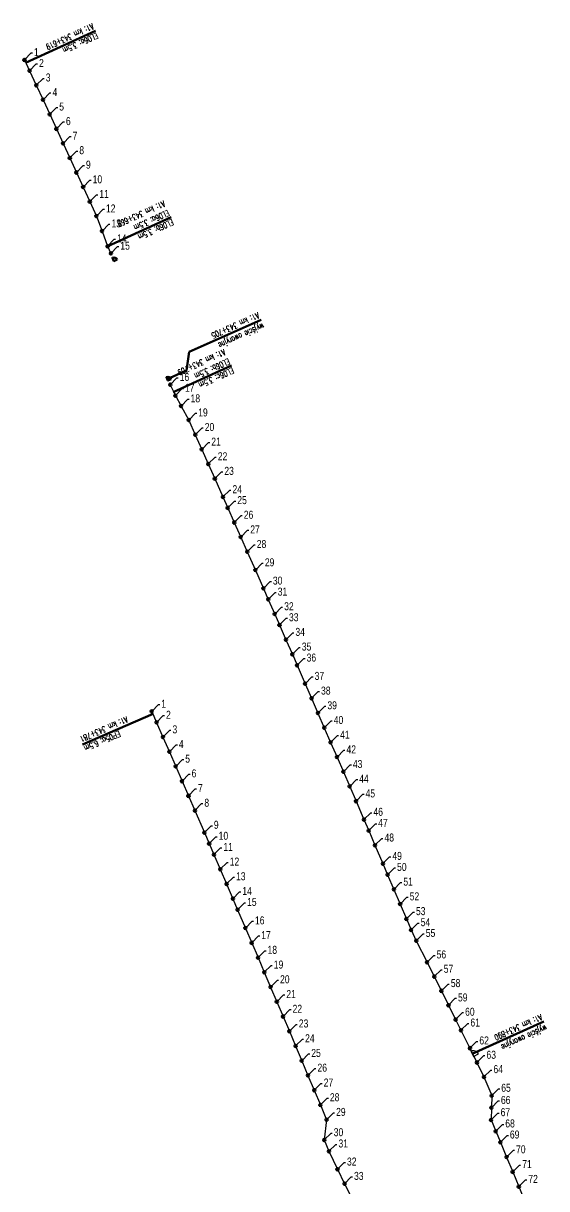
# Model space of a CAD drawing. Header units: metres. Extents: x 7402779 to 7405920, y 5696902 to 5712005.
# Drawn here: x 7404948.6 to 7405079.3, y 5704629 to 5704920.3 of the extents above; entities that cross this region are included whole.
import ezdxf

# ---------------------------------------------------------------- set-up
doc = ezdxf.new("R2010")
doc.units = ezdxf.units.M
for name, color, linetype in [('Drzwi ewakuacyjne', 100, 'Continuous'), ('Drzwi ewakuacyjne_opis', 7, 'Continuous'), ('Ekran_akustyczny', 100, 'Continuous'), ('Ekran_akustyczny_3.5m_opis', 7, 'Continuous'), ('Ekran_akustyczny_6.5m_opis', 7, 'Continuous'), ('Ekran_akustyczny_pale', 100, 'Continuous'), ('Ekran_akustyczny_pale_opis', 1, 'Continuous')]:
    doc.layers.add(name, color=color, linetype=linetype)
doc.styles.add('CDMSTYLE', font='CDMSIMPL', dxfattribs={"width": 0.8, "bigfont": 'CDMBIGPL'})
doc.styles.add('simplex 0.60', font='simplex.shx', dxfattribs={"width": 0.6})
doc.dimstyles.new('CDM-ME200MM', dxfattribs={"dimscale": 0.2, "dimtxt": 2.5, "dimasz": 1.5, "dimexe": 1.5, "dimexo": 5, "dimgap": 0.5, "dimtad": 1, "dimdec": 0, "dimlfac": 1000, "dimrnd": 1, "dimzin": 9, "dimtxsty": 'CDMSTYLE', "dimblk": 'OBLIQUE', "dimcen": 2.5, "dimdle": 1.5, "dimclrd": 9, "dimclre": 9, "dimadec": 1, "dimazin": 2, "dimtfac": 1, "dimtdec": 0, "dimtix": 1, "dimtmove": 2, "dimatfit": 3, "dimldrblk": 'NONE', "dimfxl": 1, "dimtvp": 1, "dimtolj": 1, "dimtzin": 0, "dimlwd": 25, "dimlwe": 25, "dimarcsym": 0})

# ---------------------------------------------------------------- blocks, each defined once
blk = doc.blocks.new('Wyjście awaryjne')
at = {"layer": 'Drzwi ewakuacyjne'}
blk.add_lwpolyline([(0, 0), (-1.4, 0, 0.414214), (0, -1.4)], format="xyb", close=True, dxfattribs=at)
blk = doc.blocks.new('_None')
blk = doc.blocks.new('_OBLIQUE')
at = {"color": 0, "linetype": 'ByBlock'}
blk.add_line((-0.5, -0.5), (0.5, 0.5), dxfattribs=at)

msp = doc.modelspace()

# ---------------------------------------------------------------- linework, layer by layer
at = {"layer": 'Drzwi ewakuacyjne', "lineweight": 100}
for points in [[(7404972, 5704861.26, 0.414214), (7404970.8, 5704861.71), (7404971.18, 5704860.89)], [(7404985.5, 5704831.39, 0.414214), (7404984.3, 5704831.84), (7404984.68, 5704831.02)]]:
    msp.add_lwpolyline(points, format="xyb", close=True, dxfattribs=at)
at = {"layer": 'Drzwi ewakuacyjne_opis', "lineweight": 100}
for p, q in [((7405007.94, 5704846.22), (7404990.02, 5704838.17)), ((7404989.32, 5704833.54), (7404984.49, 5704831.36)), ((7405078.62, 5704670.79), (7405060.7, 5704662.74))]:
    msp.add_line(p, q, dxfattribs=at)
msp.add_lwpolyline([(7404989.32, 5704833.54), (7404990.02, 5704838.17)], dxfattribs=at)
at = {"layer": 'Ekran_akustyczny', "linetype": 'Continuous', "lineweight": -3}
for points in [[(7404948.85, 5704911.18), (7404950.11, 5704908.46), (7404951.79, 5704904.83), (7404953.47, 5704901.2), (7404955.15, 5704897.57), (7404956.82, 5704893.94), (7404958.5, 5704890.3), (7404960.17, 5704886.67), (7404961.83, 5704883.03), (7404963.5, 5704879.4), (7404965.17, 5704875.76), (7404966.82, 5704872.12), (7404968.21, 5704868.37), (7404969.59, 5704864.61), (7404970.42, 5704862.79)], [(7404985.25, 5704829.99), (7404986.54, 5704827.29), (7404987.97, 5704824.64), (7404989.87, 5704821.13), (7404991.51, 5704817.48), (7404993.14, 5704813.83), (7404994.77, 5704810.17), (7404996.4, 5704806.52), (7404998.43, 5704801.95), (7404999.64, 5704799.21), (7405001.26, 5704795.55), (7405002.88, 5704791.89), (7405004.5, 5704788.23), (7405006.52, 5704783.66), (7405008.53, 5704779.08), (7405009.74, 5704776.34), (7405011.35, 5704772.67), (7405012.55, 5704769.93), (7405014.16, 5704766.26), (7405015.76, 5704762.6), (7405016.96, 5704759.85), (7405018.96, 5704755.26), (7405020.56, 5704751.6), (7405022.15, 5704747.93), (7405023.74, 5704744.26), (7405025.33, 5704740.59), (7405026.92, 5704736.92), (7405028.51, 5704733.25), (7405030.09, 5704729.57), (7405031.68, 5704725.9), (7405033.65, 5704721.31), (7405034.84, 5704718.55), (7405036.41, 5704714.87), (7405038.38, 5704710.28), (7405039.56, 5704707.52), (7405041.13, 5704703.84), (7405042.7, 5704700.16), (7405044.27, 5704696.48), (7405045.44, 5704693.72), (7405046.73, 5704691.01), (7405049.43, 5704685.65), (7405051.21, 5704682.07), (7405052.99, 5704678.49), (7405054.77, 5704674.9), (7405056.55, 5704671.32), (7405057.88, 5704668.64), (7405060.11, 5704664.16), (7405061.89, 5704660.58), (7405063.64, 5704656.98), (7405065.58, 5704652.32), (7405065.5, 5704649.27), (7405065.42, 5704646.22), (7405066.59, 5704643.41), (7405067.75, 5704640.64), (7405069.28, 5704636.94), (7405070.81, 5704633.25), (7405072.34, 5704629.55), (7405073.87, 5704625.86)], [(7404980.64, 5704748.32), (7404981.84, 5704745.57), (7404983.44, 5704741.91), (7404985.04, 5704738.24), (7404986.63, 5704734.57), (7404988.23, 5704730.9), (7404989.82, 5704727.23), (7404991.41, 5704723.56), (7404993.79, 5704718.05), (7404994.98, 5704715.3), (7404996.16, 5704712.55), (7404997.75, 5704708.87), (7404999.33, 5704705.2), (7405000.9, 5704701.52), (7405002.08, 5704698.76), (7405004.05, 5704694.17), (7405005.62, 5704690.49), (7405007.19, 5704686.81), (7405008.76, 5704683.13), (7405010.33, 5704679.45), (7405011.89, 5704675.77), (7405013.45, 5704672.08), (7405015.01, 5704668.4), (7405016.57, 5704664.72), (7405018.12, 5704661.03), (7405019.67, 5704657.34), (7405021.22, 5704653.66), (7405022.78, 5704649.97), (7405024.32, 5704646.28), (7405023.73, 5704641.21), (7405024.91, 5704638.41), (7405027.04, 5704633.89), (7405028.8, 5704630.29), (7405031, 5704625.8)]]:
    msp.add_lwpolyline(points, dxfattribs=at)
at = {"layer": 'Ekran_akustyczny_3.5m_opis', "lineweight": 100}
for p, q in [((7404966.59, 5704918.46), (7404949.09, 5704910.42)), ((7404985.46, 5704871.83), (7404969.5, 5704864.57)), ((7405000.54, 5704834.75), (7404985.98, 5704828.12))]:
    msp.add_line(p, q, dxfattribs=at)
at = {"layer": 'Ekran_akustyczny_6.5m_opis', "lineweight": 100}
msp.add_line((7404963.33, 5704740.09), (7404980.99, 5704747.76), dxfattribs=at)
at = {"layer": 'Ekran_akustyczny_pale', "lineweight": 100}
for centre in [(7404948.85, 5704911.18), (7404950.11, 5704908.46), (7404951.79, 5704904.83), (7404953.47, 5704901.2), (7404955.15, 5704897.57), (7404956.82, 5704893.94), (7404958.5, 5704890.3), (7404960.17, 5704886.67), (7404961.83, 5704883.03), (7404963.5, 5704879.4), (7404965.17, 5704875.76), (7404966.82, 5704872.12), (7404968.21, 5704868.37), (7404969.59, 5704864.61), (7404970.42, 5704862.79), (7404985.25, 5704829.99), (7404986.54, 5704827.28), (7404987.97, 5704824.65), (7404989.87, 5704821.13), (7404991.51, 5704817.48), (7404993.14, 5704813.83), (7404994.77, 5704810.17), (7404996.4, 5704806.52), (7404998.43, 5704801.95), (7404999.64, 5704799.21), (7405001.26, 5704795.55), (7405002.88, 5704791.89), (7405004.5, 5704788.23), (7405006.52, 5704783.66), (7405008.53, 5704779.08), (7405009.74, 5704776.34), (7405011.35, 5704772.67), (7405012.55, 5704769.93), (7405014.16, 5704766.26), (7405015.76, 5704762.6), (7405016.96, 5704759.85), (7405018.96, 5704755.26), (7405020.56, 5704751.6), (7404980.64, 5704748.32), (7405022.15, 5704747.93), (7404981.84, 5704745.57), (7405023.74, 5704744.26), (7404983.44, 5704741.91), (7405025.33, 5704740.59), (7404985.04, 5704738.24), (7404986.63, 5704734.57), (7405026.92, 5704736.92), (7405028.51, 5704733.25), (7404988.23, 5704730.9), (7405030.09, 5704729.57), (7404989.82, 5704727.23), (7405031.68, 5704725.9), (7404991.41, 5704723.56), (7405033.65, 5704721.31), (7404993.79, 5704718.06), (7405034.84, 5704718.55), (7404994.98, 5704715.3), (7405036.41, 5704714.87), (7404996.16, 5704712.55), (7404997.75, 5704708.87), (7405038.38, 5704710.28), (7405039.56, 5704707.52), (7404999.32, 5704705.2), (7405041.13, 5704703.84), (7405000.9, 5704701.52), (7405042.7, 5704700.16), (7405002.08, 5704698.76), (7405004.05, 5704694.17), (7405044.27, 5704696.48), (7405045.44, 5704693.72), (7405046.73, 5704691.01), (7405005.62, 5704690.49), (7405007.19, 5704686.81), (7405049.43, 5704685.65), (7405008.76, 5704683.13), (7405010.32, 5704679.45), (7405051.21, 5704682.07), (7405052.99, 5704678.49), (7405011.89, 5704675.77), (7405054.77, 5704674.9), (7405013.45, 5704672.08), (7405056.55, 5704671.32), (7405015.01, 5704668.4), (7405057.88, 5704668.64), (7405016.57, 5704664.72), (7405060.11, 5704664.16), (7405018.12, 5704661.03), (7405061.89, 5704660.58), (7405019.67, 5704657.34), (7405063.64, 5704656.98), (7405021.23, 5704653.66), (7405065.58, 5704652.32), (7405022.77, 5704649.97), (7405065.5, 5704649.27), (7405024.32, 5704646.28), (7405065.42, 5704646.22), (7405066.59, 5704643.41), (7405023.73, 5704641.21), (7405067.74, 5704640.64), (7405024.91, 5704638.4), (7405069.28, 5704636.94), (7405027.04, 5704633.89), (7405070.81, 5704633.25), (7405028.8, 5704630.29), (7405072.34, 5704629.55)]:
    msp.add_circle(centre, 0.3, dxfattribs=at)

# ---------------------------------------------------------------- block references
at = {"layer": 'Drzwi ewakuacyjne', "color": 2, "lineweight": 100, "rotation": 206.1715124822977}
msp.add_blockref('Wyjście awaryjne', (7405061.01, 5704662.12), dxfattribs=at)

# ---------------------------------------------------------------- texts
at = {"layer": 'Drzwi ewakuacyjne_opis', "lineweight": 100, "char_height": 1.5, "attachment_point": 7, "rotation": 204.1957, "style": 'simplex 0.60'}
for s, insert in [('A1: km 343+705', (7405007.09, 5704848.1)), ('wyjście awaryjne', (7405008.12, 5704845.83)), ('A1: km 343+890', (7405077.77, 5704672.67)), ('wyjście awaryjne', (7405078.79, 5704670.4))]:
    msp.add_mtext(s, dxfattribs=dict(at, insert=insert))
at = {"layer": 'Ekran_akustyczny_3.5m_opis', "lineweight": 100, "char_height": 1.5, "attachment_point": 7, "style": 'simplex 0.60'}
for s, insert, rotation in [('A1: km 343+619', (7404965.73, 5704920.33), 204.6606), ('EL06a: 3.5m', (7404966.78, 5704918.04), 204.6606), ('A1: km 343+669', (7404983.56, 5704876.01), 204.4661), ('EL06a: 3.5m', (7404984.6, 5704873.71), 204.4661), ('EL06b: 3.5m', (7404985.65, 5704871.41), 204.4661), ('A1: km 343+709', (7404998.62, 5704838.92), 204.4661), ('EL06b: 3.5m', (7404999.7, 5704836.6), 204.4661), ('EL06c: 3.5m', (7405000.73, 5704834.33), 204.4661)]:
    msp.add_mtext(s, dxfattribs=dict(at, insert=insert, rotation=rotation))
at = {"layer": 'Ekran_akustyczny_6.5m_opis', "lineweight": 100, "char_height": 1.5, "attachment_point": 9, "rotation": 203.4713, "style": 'simplex 0.60'}
for s, insert in [('A1: km 343+781', (7404962.51, 5704741.99)), ('EP05a: 6.5m', (7404963.52, 5704739.67))]:
    msp.add_mtext(s, dxfattribs=dict(at, insert=insert))
at = {"layer": 'Ekran_akustyczny_pale_opis', "color": 1, "lineweight": 100, "char_height": 2, "attachment_point": 4, "style": 'CDMSTYLE'}
for s, insert in [('1', (7404951.22, 5704913.11)), ('2', (7404952.48, 5704910.39)), ('3', (7404954.16, 5704906.76)), ('4', (7404955.84, 5704903.13)), ('5', (7404957.52, 5704899.49)), ('6', (7404959.19, 5704895.86)), ('7', (7404960.87, 5704892.23)), ('8', (7404962.54, 5704888.59)), ('9', (7404964.2, 5704884.96)), ('10', (7404965.87, 5704881.32)), ('11', (7404967.54, 5704877.68)), ('12', (7404969.19, 5704874.04)), ('13', (7404970.58, 5704870.29)), ('14', (7404971.96, 5704866.54)), ('15', (7404972.79, 5704864.72)), ('16', (7404987.62, 5704831.91)), ('17', (7404988.91, 5704829.21)), ('18', (7404990.34, 5704826.57)), ('19', (7404992.24, 5704823.05)), ('20', (7404993.88, 5704819.4)), ('21', (7404995.51, 5704815.75)), ('22', (7404997.14, 5704812.1)), ('23', (7404998.77, 5704808.44)), ('24', (7405000.8, 5704803.87)), ('25', (7405002.01, 5704801.13)), ('26', (7405003.63, 5704797.47)), ('27', (7405005.25, 5704793.82)), ('28', (7405006.87, 5704790.16)), ('29', (7405008.89, 5704785.58)), ('30', (7405010.9, 5704781.01)), ('31', (7405012.11, 5704778.26)), ('32', (7405013.72, 5704774.6)), ('33', (7405014.92, 5704771.85)), ('34', (7405016.53, 5704768.19)), ('35', (7405018.13, 5704764.52)), ('36', (7405019.33, 5704761.77)), ('37', (7405021.33, 5704757.19)), ('38', (7405022.93, 5704753.52)), ('1', (7404983.01, 5704750.25)), ('39', (7405024.52, 5704749.85)), ('2', (7404984.21, 5704747.5)), ('40', (7405026.11, 5704746.18)), ('3', (7404985.81, 5704743.83)), ('4', (7404987.41, 5704740.16)), ('41', (7405027.7, 5704742.51)), ('42', (7405029.29, 5704738.84)), ('5', (7404989, 5704736.5)), ('43', (7405030.88, 5704735.17)), ('6', (7404990.6, 5704732.83)), ('44', (7405032.46, 5704731.5)), ('7', (7404992.19, 5704729.16)), ('8', (7404993.78, 5704725.49)), ('45', (7405034.05, 5704727.82)), ('46', (7405036.02, 5704723.23)), ('9', (7404996.16, 5704719.98)), ('47', (7405037.21, 5704720.47)), ('10', (7404997.35, 5704717.23)), ('48', (7405038.78, 5704716.8)), ('11', (7404998.53, 5704714.47)), ('12', (7405000.12, 5704710.8)), ('49', (7405040.75, 5704712.2)), ('50', (7405041.93, 5704709.44)), ('13', (7405001.69, 5704707.12)), ('51', (7405043.5, 5704705.77)), ('14', (7405003.27, 5704703.45)), ('52', (7405045.07, 5704702.09)), ('15', (7405004.45, 5704700.69)), ('16', (7405006.42, 5704696.09)), ('53', (7405046.64, 5704698.4)), ('54', (7405047.81, 5704695.64)), ('17', (7405007.99, 5704692.41)), ('55', (7405049.1, 5704692.94)), ('18', (7405009.56, 5704688.73)), ('56', (7405051.8, 5704687.58)), ('19', (7405011.13, 5704685.05)), ('57', (7405053.58, 5704683.99)), ('20', (7405012.69, 5704681.37)), ('58', (7405055.36, 5704680.41)), ('21', (7405014.26, 5704677.69)), ('59', (7405057.14, 5704676.83)), ('22', (7405015.82, 5704674.01)), ('60', (7405058.92, 5704673.25)), ('23', (7405017.38, 5704670.32)), ('61', (7405060.25, 5704670.56)), ('24', (7405018.94, 5704666.64)), ('62', (7405062.48, 5704666.08)), ('25', (7405020.49, 5704662.95)), ('63', (7405064.26, 5704662.5)), ('26', (7405022.04, 5704659.27)), ('64', (7405066.01, 5704658.91)), ('27', (7405023.6, 5704655.58)), ('65', (7405067.95, 5704654.25)), ('28', (7405025.14, 5704651.89)), ('66', (7405067.87, 5704651.2)), ('29', (7405026.69, 5704648.21)), ('67', (7405067.79, 5704648.15)), ('68', (7405068.96, 5704645.33)), ('30', (7405026.1, 5704643.14)), ('69', (7405070.11, 5704642.56)), ('31', (7405027.28, 5704640.33)), ('70', (7405071.65, 5704638.87)), ('32', (7405029.41, 5704635.81)), ('71', (7405073.18, 5704635.17)), ('33', (7405031.17, 5704632.22)), ('72', (7405074.71, 5704631.48))]:
    msp.add_mtext(s, dxfattribs=dict(at, insert=insert))

# ---------------------------------------------------------------- leaders
at = {"layer": 'Ekran_akustyczny_pale_opis', "color": 1, "lineweight": 100, "annotation_type": 0, "has_hookline": 1, "hookline_direction": 0}
for points, text_width in [([(7404948.85, 5704911.18), (7404950.54, 5704912.9), (7404950.84, 5704912.9)], 0.381), ([(7404950.11, 5704908.46), (7404951.8, 5704910.18), (7404952.1, 5704910.18)], 1.07), ([(7404951.79, 5704904.83), (7404953.48, 5704906.55), (7404953.78, 5704906.55)], 1.07), ([(7404953.47, 5704901.2), (7404955.16, 5704902.91), (7404955.46, 5704902.91)], 1.14), ([(7404955.15, 5704897.57), (7404956.84, 5704899.28), (7404957.14, 5704899.28)], 1.07), ([(7404956.82, 5704893.94), (7404958.51, 5704895.65), (7404958.81, 5704895.65)], 0.99), ([(7404958.5, 5704890.3), (7404960.19, 5704892.02), (7404960.49, 5704892.02)], 1.07), ([(7404960.17, 5704886.67), (7404961.86, 5704888.38), (7404962.16, 5704888.38)], 1.07), ([(7404961.83, 5704883.03), (7404963.53, 5704884.75), (7404963.83, 5704884.75)], 0.99), ([(7404963.5, 5704879.4), (7404965.19, 5704881.11), (7404965.49, 5704881.11)], 2.29), ([(7404965.17, 5704875.76), (7404966.86, 5704877.47), (7404967.16, 5704877.47)], 1.6), ([(7404966.82, 5704872.12), (7404968.51, 5704873.83), (7404968.81, 5704873.83)], 2.29), ([(7404968.21, 5704868.37), (7404969.9, 5704870.08), (7404970.2, 5704870.08)], 2.29), ([(7404969.59, 5704864.61), (7404971.28, 5704866.33), (7404971.58, 5704866.33)], 2.36), ([(7404970.42, 5704862.79), (7404972.11, 5704864.51), (7404972.41, 5704864.51)], 2.29), ([(7404985.25, 5704829.99), (7404986.94, 5704831.7), (7404987.24, 5704831.7)], 2.21), ([(7404986.54, 5704827.28), (7404988.23, 5704829), (7404988.53, 5704829)], 2.29), ([(7404987.97, 5704824.65), (7404989.66, 5704826.36), (7404989.96, 5704826.36)], 2.29), ([(7404989.87, 5704821.13), (7404991.56, 5704822.84), (7404991.86, 5704822.84)], 2.21), ([(7404991.51, 5704817.48), (7404993.2, 5704819.19), (7404993.5, 5704819.19)], 2.59), ([(7404993.14, 5704813.83), (7404994.83, 5704815.54), (7404995.13, 5704815.54)], 1.9), ([(7404994.77, 5704810.17), (7404996.46, 5704811.88), (7404996.76, 5704811.88)], 2.59), ([(7404996.4, 5704806.52), (7404998.09, 5704808.23), (7404998.39, 5704808.23)], 2.59), ([(7404998.43, 5704801.95), (7405000.12, 5704803.66), (7405000.42, 5704803.66)], 2.67), ([(7404999.64, 5704799.21), (7405001.33, 5704800.92), (7405001.63, 5704800.92)], 2.59), ([(7405001.26, 5704795.55), (7405002.96, 5704797.26), (7405003.26, 5704797.26)], 2.51), ([(7405002.88, 5704791.89), (7405004.57, 5704793.6), (7405004.87, 5704793.6)], 2.59), ([(7405004.5, 5704788.23), (7405006.19, 5704789.95), (7405006.49, 5704789.95)], 2.59), ([(7405006.52, 5704783.66), (7405008.21, 5704785.37), (7405008.51, 5704785.37)], 2.51), ([(7405008.53, 5704779.08), (7405010.22, 5704780.8), (7405010.52, 5704780.8)], 2.59), ([(7405009.74, 5704776.34), (7405011.43, 5704778.05), (7405011.73, 5704778.05)], 1.9), ([(7405011.35, 5704772.67), (7405013.04, 5704774.39), (7405013.34, 5704774.39)], 2.59), ([(7405012.55, 5704769.93), (7405014.24, 5704771.64), (7405014.54, 5704771.64)], 2.59), ([(7405014.16, 5704766.26), (7405015.85, 5704767.97), (7405016.15, 5704767.97)], 2.67), ([(7405015.76, 5704762.6), (7405017.45, 5704764.31), (7405017.75, 5704764.31)], 2.59), ([(7405016.96, 5704759.85), (7405018.65, 5704761.56), (7405018.95, 5704761.56)], 2.51), ([(7405018.96, 5704755.26), (7405020.65, 5704756.98), (7405020.95, 5704756.98)], 2.59), ([(7405020.56, 5704751.6), (7405022.25, 5704753.31), (7405022.55, 5704753.31)], 2.59), ([(7404980.64, 5704748.32), (7404982.33, 5704750.04), (7404982.63, 5704750.04)], 0.381), ([(7405022.15, 5704747.93), (7405023.84, 5704749.64), (7405024.14, 5704749.64)], 2.51), ([(7404981.84, 5704745.57), (7404983.53, 5704747.29), (7404983.83, 5704747.29)], 1.07), ([(7404983.44, 5704741.91), (7404985.13, 5704743.62), (7404985.43, 5704743.62)], 1.07), ([(7405023.74, 5704744.26), (7405025.44, 5704745.97), (7405025.74, 5704745.97)], 2.59), ([(7405025.33, 5704740.59), (7405027.03, 5704742.3), (7405027.33, 5704742.3)], 1.9), ([(7404985.04, 5704738.24), (7404986.73, 5704739.95), (7404987.03, 5704739.95)], 1.14), ([(7405026.92, 5704736.92), (7405028.61, 5704738.63), (7405028.91, 5704738.63)], 2.59), ([(7404986.63, 5704734.57), (7404988.32, 5704736.28), (7404988.62, 5704736.28)], 1.07), ([(7405028.51, 5704733.25), (7405030.2, 5704734.96), (7405030.5, 5704734.96)], 2.59), ([(7404988.23, 5704730.9), (7404989.92, 5704732.62), (7404990.22, 5704732.62)], 0.99), ([(7405030.09, 5704729.57), (7405031.79, 5704731.29), (7405032.09, 5704731.29)], 2.67), ([(7404989.82, 5704727.23), (7404991.51, 5704728.95), (7404991.81, 5704728.95)], 1.07), ([(7405031.68, 5704725.9), (7405033.37, 5704727.61), (7405033.67, 5704727.61)], 2.59), ([(7404991.41, 5704723.56), (7404993.1, 5704725.28), (7404993.4, 5704725.28)], 1.07), ([(7405033.65, 5704721.31), (7405035.34, 5704723.02), (7405035.64, 5704723.02)], 2.51), ([(7404993.79, 5704718.06), (7404995.48, 5704719.77), (7404995.78, 5704719.77)], 0.99), ([(7405034.84, 5704718.55), (7405036.53, 5704720.26), (7405036.83, 5704720.26)], 2.59), ([(7404994.98, 5704715.3), (7404996.67, 5704717.01), (7404996.97, 5704717.01)], 2.29), ([(7405036.41, 5704714.87), (7405038.1, 5704716.59), (7405038.4, 5704716.59)], 2.59), ([(7404996.16, 5704712.55), (7404997.85, 5704714.26), (7404998.15, 5704714.26)], 1.6), ([(7405038.38, 5704710.28), (7405040.07, 5704711.99), (7405040.37, 5704711.99)], 2.51), ([(7404997.75, 5704708.87), (7404999.44, 5704710.58), (7404999.74, 5704710.58)], 2.29), ([(7405039.56, 5704707.52), (7405041.25, 5704709.23), (7405041.55, 5704709.23)], 2.59), ([(7404999.32, 5704705.2), (7405001.02, 5704706.91), (7405001.32, 5704706.91)], 2.29), ([(7405000.9, 5704701.52), (7405002.59, 5704703.23), (7405002.89, 5704703.23)], 2.36), ([(7405041.13, 5704703.84), (7405042.82, 5704705.55), (7405043.12, 5704705.55)], 1.9), ([(7405002.08, 5704698.76), (7405003.78, 5704700.48), (7405004.08, 5704700.48)], 2.29), ([(7405042.7, 5704700.16), (7405044.39, 5704701.87), (7405044.69, 5704701.87)], 2.59), ([(7405044.27, 5704696.48), (7405045.96, 5704698.19), (7405046.26, 5704698.19)], 2.59), ([(7405004.05, 5704694.17), (7405005.74, 5704695.88), (7405006.04, 5704695.88)], 2.21), ([(7405045.44, 5704693.72), (7405047.13, 5704695.43), (7405047.43, 5704695.43)], 2.67), ([(7405005.62, 5704690.49), (7405007.31, 5704692.2), (7405007.61, 5704692.2)], 2.29), ([(7405046.73, 5704691.01), (7405048.42, 5704692.73), (7405048.72, 5704692.73)], 2.59), ([(7405007.19, 5704686.81), (7405008.88, 5704688.52), (7405009.18, 5704688.52)], 2.29), ([(7405049.43, 5704685.65), (7405051.12, 5704687.36), (7405051.42, 5704687.36)], 2.51), ([(7405008.76, 5704683.13), (7405010.45, 5704684.84), (7405010.75, 5704684.84)], 2.21), ([(7405051.21, 5704682.07), (7405052.9, 5704683.78), (7405053.2, 5704683.78)], 2.59), ([(7405010.32, 5704679.45), (7405012.02, 5704681.16), (7405012.32, 5704681.16)], 2.59), ([(7405052.99, 5704678.49), (7405054.68, 5704680.2), (7405054.98, 5704680.2)], 2.59), ([(7405011.89, 5704675.77), (7405013.58, 5704677.48), (7405013.88, 5704677.48)], 1.9), ([(7405054.77, 5704674.9), (7405056.46, 5704676.62), (7405056.76, 5704676.62)], 2.51), ([(7405013.45, 5704672.08), (7405015.14, 5704673.8), (7405015.44, 5704673.8)], 2.59), ([(7405056.55, 5704671.32), (7405058.24, 5704673.04), (7405058.54, 5704673.04)], 2.59), ([(7405015.01, 5704668.4), (7405016.7, 5704670.11), (7405017, 5704670.11)], 2.59), ([(7405057.88, 5704668.64), (7405059.57, 5704670.35), (7405059.87, 5704670.35)], 1.9), ([(7405016.57, 5704664.72), (7405018.26, 5704666.43), (7405018.56, 5704666.43)], 2.67), ([(7405060.11, 5704664.16), (7405061.8, 5704665.87), (7405062.1, 5704665.87)], 2.59), ([(7405018.12, 5704661.03), (7405019.81, 5704662.74), (7405020.11, 5704662.74)], 2.59), ([(7405061.89, 5704660.58), (7405063.58, 5704662.29), (7405063.88, 5704662.29)], 2.59), ([(7405019.67, 5704657.34), (7405021.37, 5704659.06), (7405021.67, 5704659.06)], 2.51), ([(7405063.64, 5704656.98), (7405065.33, 5704658.69), (7405065.63, 5704658.69)], 2.67), ([(7405021.23, 5704653.66), (7405022.92, 5704655.37), (7405023.22, 5704655.37)], 2.59), ([(7405065.58, 5704652.32), (7405067.28, 5704654.03), (7405067.58, 5704654.03)], 2.59), ([(7405022.77, 5704649.97), (7405024.47, 5704651.68), (7405024.77, 5704651.68)], 2.59), ([(7405065.5, 5704649.27), (7405067.19, 5704650.99), (7405067.49, 5704650.99)], 2.51), ([(7405024.32, 5704646.28), (7405026.01, 5704647.99), (7405026.31, 5704647.99)], 2.51), ([(7405065.42, 5704646.22), (7405067.11, 5704647.94), (7405067.41, 5704647.94)], 2.59), ([(7405066.59, 5704643.41), (7405068.28, 5704645.12), (7405068.58, 5704645.12)], 2.59), ([(7405023.73, 5704641.21), (7405025.42, 5704642.93), (7405025.72, 5704642.93)], 2.59), ([(7405067.74, 5704640.64), (7405069.44, 5704642.35), (7405069.74, 5704642.35)], 2.51), ([(7405024.91, 5704638.4), (7405026.6, 5704640.12), (7405026.9, 5704640.12)], 1.9), ([(7405069.28, 5704636.94), (7405070.97, 5704638.66), (7405071.27, 5704638.66)], 2.59), ([(7405027.04, 5704633.89), (7405028.74, 5704635.6), (7405029.04, 5704635.6)], 2.59), ([(7405070.81, 5704633.25), (7405072.5, 5704634.96), (7405072.8, 5704634.96)], 1.9), ([(7405028.8, 5704630.29), (7405030.49, 5704632.01), (7405030.79, 5704632.01)], 2.59), ([(7405072.34, 5704629.55), (7405074.03, 5704631.27), (7405074.33, 5704631.27)], 2.59)]:
    msp.add_leader(points, dimstyle='CDM-ME200MM', override={"dimtxt": 3.5, "dimgap": 0.5, "dimtad": 0, "dimzin": 0, "dimclrd": 1}, dxfattribs=dict(at, text_width=text_width))

doc.saveas('drawing.dxf')
